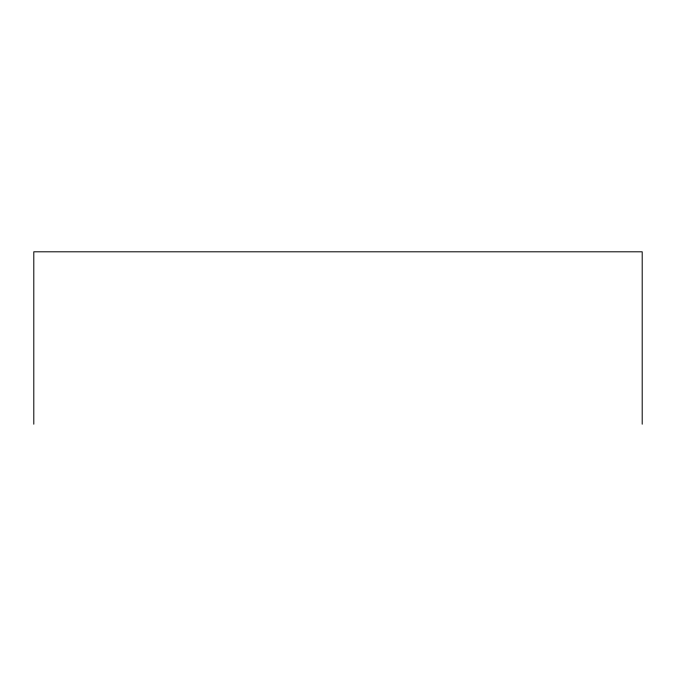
<?xml version="1.0" encoding="UTF-8"?>
<svg xmlns="http://www.w3.org/2000/svg" width="676" height="676" viewBox="0 0 676 676"><rect width="100%" height="100%" fill="white"/><g stroke="black" fill="none" stroke-linecap="round" stroke-linejoin="round"><path stroke-width="1.01" d="M642.2 424.198L642.2 251.802L33.8 251.802L33.8 424.198"/></g></svg>
